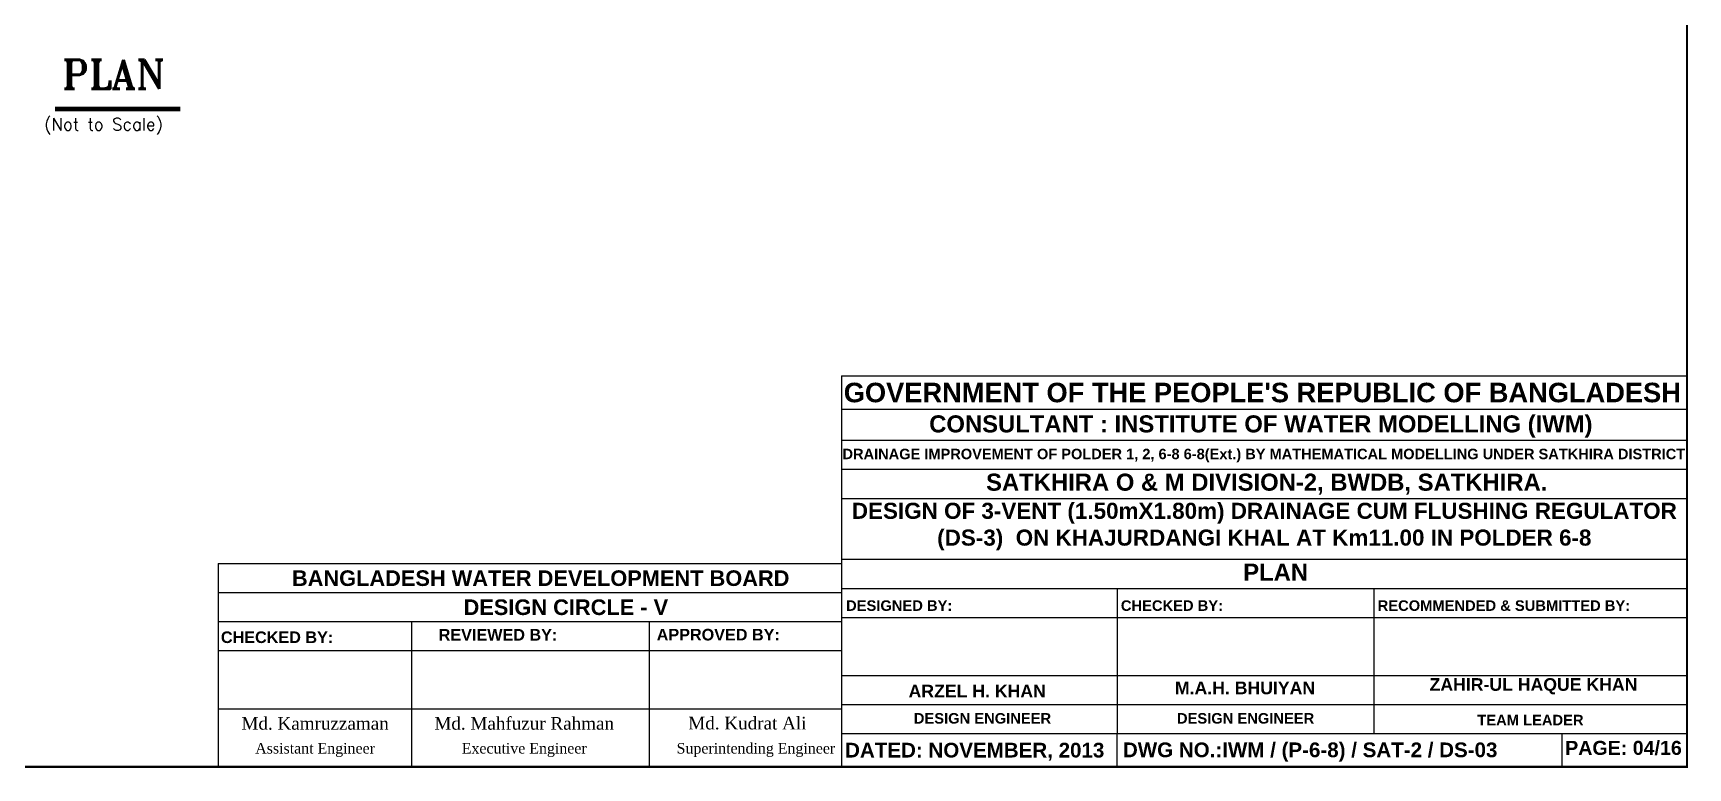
# Model space of a CAD drawing. Extents: x -377620 to 406987, y -326460 to -226264.
# Drawn here: x -80816 to -46226, y -270335 to -254986 of the extents above; entities that cross this region are included whole.
import ezdxf

# ---------------------------------------------------------------- set-up
doc = ezdxf.new("R2010")
doc.units = 0
doc.header["$LTSCALE"] = 300
doc.header["$MEASUREMENT"] = 0
doc.layers.add('Left Bank Profile', color=7, linetype='CONTINUOUS', lineweight=25)
doc.layers.add('LINE', color=7, linetype='CONTINUOUS')
doc.styles.add('BIG', font='ROMANT.SHX')

msp = doc.modelspace()

# ---------------------------------------------------------------- linework, layer by layer
at = {"layer": 'LINE', "color": 7, "lineweight": 40, "const_width": 42.8247}
msp.add_lwpolyline([(-106752.3522, -270313.1311), (-46247.1522, -270313.1311), (-46247.1522, -227527.3111), (-106752.3522, -227527.3111)], close=True, dxfattribs=at)
at = {"layer": 'LINE', "color": 7, "const_width": 100}
msp.add_lwpolyline([(-80357.3216, -256571.5144), (-77736.8821, -256571.5144)], dxfattribs=at)
at = {"layer": 'LINE', "color": 7}
for points in [[(-63919.5519, -262146.1847), (-46247.1522, -262146.1847)], [(-63919.5519, -262146.1847), (-63919.5519, -270313.1311)], [(-63919.5519, -262843.2192), (-46247.1522, -262843.2192)], [(-63919.5519, -263485.5529), (-46247.1522, -263485.5529)], [(-63919.5519, -264092.4976), (-46247.1522, -264092.4976)], [(-63919.5519, -264707.7408), (-46247.1522, -264707.7408)], [(-63919.5519, -265977.1017), (-46247.1522, -265977.1017)], [(-76950.0269, -266064.5177), (-63919.5519, -266064.5177)], [(-76950.0269, -266064.5177), (-76950.0269, -270313.1311)], [(-76950.0269, -266671.4624), (-63919.5519, -266671.4624)], [(-63919.5519, -266584.0464), (-46247.1522, -266584.0464)], [(-58156.5601, -266584.0464), (-58156.5601, -269618.7704)], [(-52792.5601, -266584.0464), (-52792.5601, -269618.7704)], [(-76950.0269, -267278.4072), (-63919.5519, -267278.4072)], [(-72909.497, -267287.4072), (-72909.497, -270322.1311)], [(-67932.569, -270313.1311), (-67932.569, -267278.4072)], [(-63919.5519, -267190.9912), (-46247.1522, -267190.9912)], [(-76950.0269, -267885.352), (-63919.5519, -267885.352)], [(-63919.5519, -268404.8808), (-46247.1522, -268404.8808)], [(-76950.0269, -269099.2416), (-63919.5519, -269099.2416)], [(-63919.5519, -269011.8256), (-46247.1522, -269011.8256)], [(-63919.5519, -269618.7704), (-46247.1522, -269618.7704)], [(-58156.5601, -270313.1311), (-58156.5601, -269618.7704)], [(-48851.6072, -270313.1311), (-48851.6072, -269618.7704)], [(-76950.0269, -270313.1355), (-91873.9914, -270313.1355)], [(-76950.0269, -270313.1355), (-91873.9914, -270313.1355)], [(-76950.0269, -270313.1311), (-63919.5519, -270313.1311)]]:
    msp.add_lwpolyline(points, dxfattribs=at)

# ---------------------------------------------------------------- texts
at = {"layer": 'Left Bank Profile', "attachment_point": 8}
for s, insert, char_height, width in [('{\\fArial|b1|i0|c0|p34;DRAINAGE IMPROVEMENT OF POLDER 1, 2, 6-8 6-8(Ext.) BY MATHEMATICAL MODELLING UNDER SATKHIRA DISTRICT}', (-55089.8333, -263952.198), 218.2440533, 18353.970731), ('{\\fArial|b1|i0|c0|p34;ARZEL H. KHAN}', (-61081.5344, -268862.0891), 264.093644, 27152.56831)]:
    msp.add_mtext(s, dxfattribs=dict(at, insert=insert, char_height=char_height, width=width))
at = {"layer": 'LINE', "color": 7, "style": 'BIG'}
for s, height, p in [('PLAN', 600, (-80209.4673, -256146.555)), ('(Not to Scale)', 255, (-80585.9435, -257017.5256))]:
    msp.add_text(s, height=height, dxfattribs=at).set_placement(p)
at = {"layer": 'LINE', "color": 7}
for s, insert, char_height, width, attachment_point in [("{\\fArial|b1|i0|c0|p34;\\H0.8x;GOVERNMENT OF THE PEOPLE'S REPUBLIC OF BANGLADESH}", (-55121.3663, -262703.1048), 509.4399, 18855.950215, 8), ('{\\fArial|b1|i0|c0|p34;\\H1.094x;CONSULTANT : INSTITUTE OF WATER MODELLING (IWM)}', (-55152.3663, -263434.8301), 326.041536, 18855.950215, 8), ('{\\fArial|b1|i0|c0|p34;SATKHIRA O & M DIVISION-2, BWDB, SATKHIRA.}', (-55029.1144, -264624.7778), 356.60793, 18855.950215, 8), ('{\\fArial|b1|i0|c0|p34;DESIGN OF 3-VENT (1.50mX1.80m) DRAINAGE CUM FLUSHING REGULATOR  (DS-3)  ON KHAJURDANGI KHAL AT Km11.00 IN POLDER 6-8}', (-55079.7508, -265793.1995), 335.636531, 17395.981535, 8), ('{\\fArial|b1|i0|c0|p34;BANGLADESH WATER DEVELOPMENT BOARD}', (-70205.6749, -266538.9605), 326.041536, 18855.950215, 8), ('{\\fArial|b1|i0|c0|p34;PLAN}', (-54842.863, -266424.3688), 356.60793, 18855.950215, 8), ('{\\fArial|b1|i0|c0|p34;DESIGN CIRCLE - V}', (-69679.6749, -267145.9053), 326.041536, 18855.950215, 8), ('{\\fArial|b1|i0|c0|p34;DESIGNED BY:}', (-62712.205, -267057.9432), 220.078037, 22627.140258, 8), ('{\\fArial|b1|i0|c0|p34;CHECKED BY:}', (-57011.205, -267057.9432), 220.078037, 22627.140258, 8), ('{\\fArial|b1|i0|c0|p34;RECOMMENDED & SUBMITTED BY:}', (-50072.205, -267057.9432), 220.078037, 22627.140258, 8), ('{\\fArial|b1|i0|c0|p34;CHECKED BY:}', (-75716.3254, -267729.9375), 242.085841, 24889.854284, 8), ('{\\fArial|b1|i0|c0|p34;REVIEWED BY:}', (-71098.205, -267675.9432), 242.085841, 24889.854284, 8), ('{\\fArial|b1|i0|c0|p34;APPROVED BY:}', (-66494.205, -267675.9432), 242.085841, 24889.854284, 8), ('{\\fArial|b1|i0|c0|p34;M.A.H. BHUIYAN}', (-55483.2459, -268800.1318), 264.093644, 27152.56831, 8), ('{\\fArial|b1|i0|c0|p34;ZAHIR-UL HAQUE KHAN}', (-49453.2459, -268800.1318), 264.093644, 27152.56831, 8), ('{\\fTimes New Roman|b0|i0|c0|p18;Md. Kamruzzaman}', (-74921.358, -269542.4789), 264.093644, 27152.56831, 8), ('{\\fTimes New Roman|b0|i0|c0|p18;Md. Mahfuzur Rahman}', (-70550.358, -269542.4789), 264.093644, 27152.56831, 8), ('{\\fTimes New Roman|b0|i0|c0|p18;Md. Kudrat Ali}', (-65885.1885, -269537.4789), 264.093644, 27152.56831, 8), ('{\\fArial|b1|i0|c0|p34;DESIGN ENGINEER}', (-60971.205, -269412.9432), 220.078037, 22627.140258, 8), ('{\\fArial|b1|i0|c0|p34;DESIGN ENGINEER}', (-55471.205, -269412.9432), 220.078037, 22627.140258, 8), ('{\\fArial|b1|i0|c0|p34;TEAM LEADER}', (-49517.205, -269445.9432), 220.078037, 22627.140258, 8), ('{\\fTimes New Roman|b0|i0|c0|p18;Superintending Engineer}', (-65707.1925, -270107.6448), 220.078037, 22627.140258, 8), ('{\\fArial|b1|i0|c0|p34;DWG NO.:IWM / (P-6-8) / SAT-2 / DS-03}', (-58035.6399, -269804.1748), 307.533087, 31309.311232, 1), ('{\\fArial|b1|i0|c0|p34;   PAGE: 04/16}', (-49132.6815, -269770.1184), 293.437383, 30169.520344, 1), ('{\\fTimes New Roman|b0|i0|c0|p18;Assistant Engineer}', (-74921.358, -270107.6448), 220.078037, 22627.140258, 8), ('{\\fTimes New Roman|b0|i0|c0|p18;Executive Engineer}', (-70550.358, -270107.6448), 220.078037, 22627.140258, 8), ('{\\fArial|b1|i0|c0|p34;DATED: NOVEMBER, 2013}', (-63842.4473, -269810.1748), 307.533087, 31618.758508, 1)]:
    msp.add_mtext(s, dxfattribs=dict(at, insert=insert, char_height=char_height, width=width, attachment_point=attachment_point))

doc.saveas('drawing.dxf')
